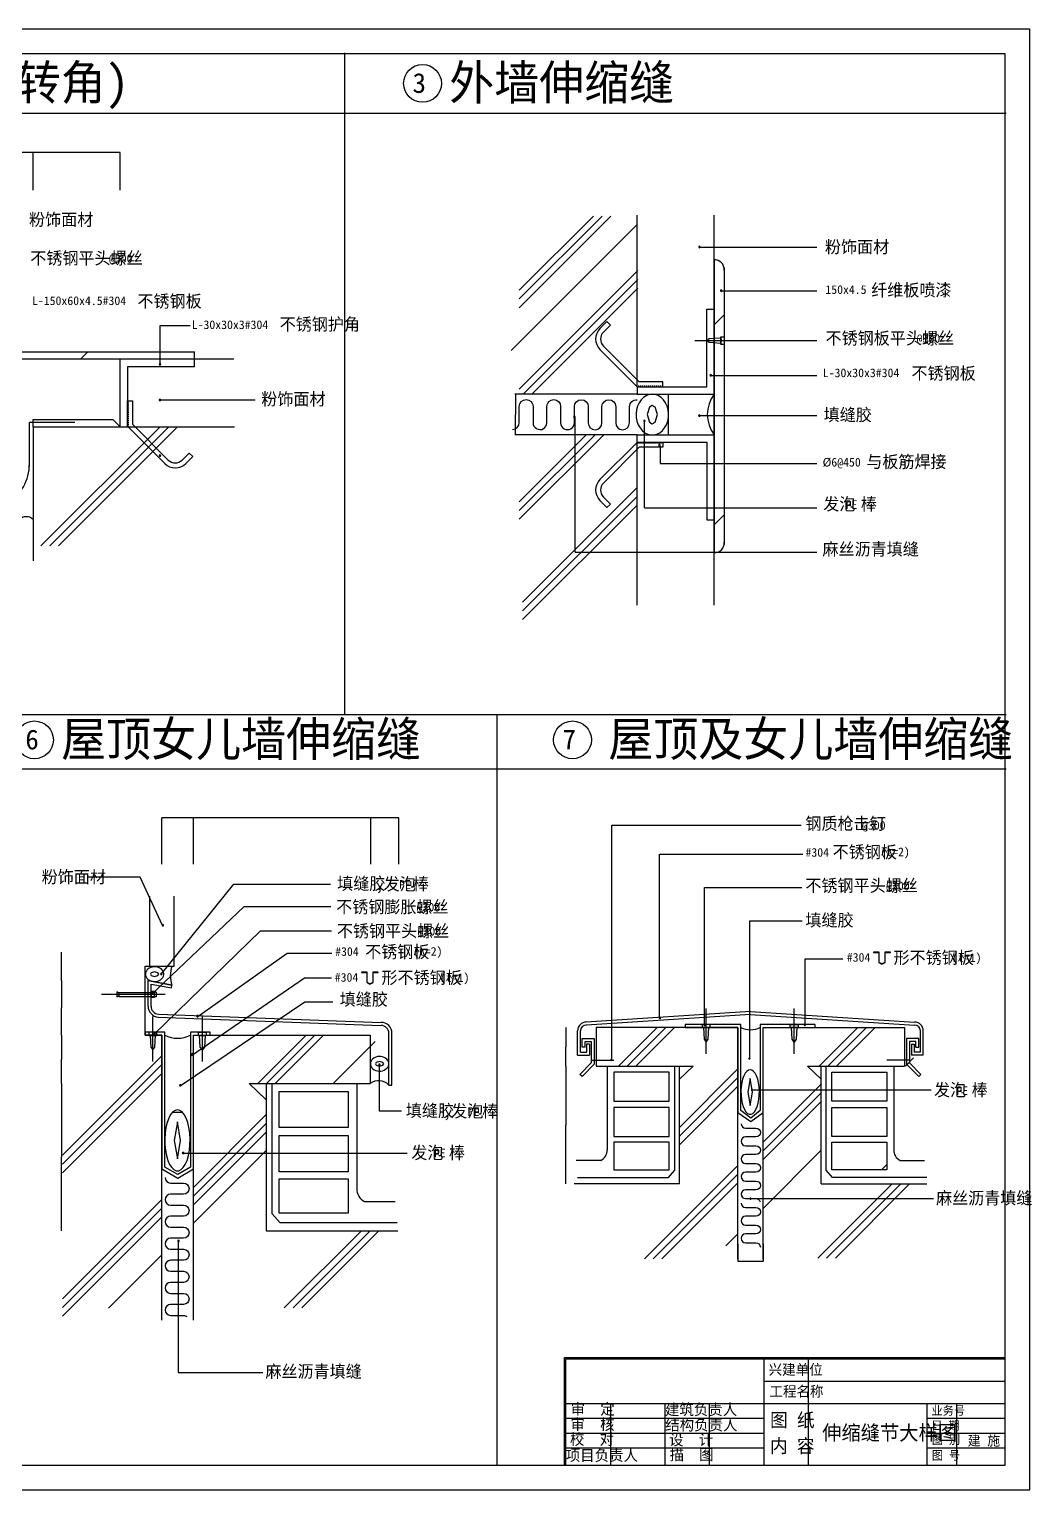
# Model space of a CAD drawing. Header units: metres. Extents: x 29335 to 113556, y -43402 to 15677.
# Drawn here: x 72991 to 113556, y -43402 to 15677 of the extents above; entities that cross this region are included whole.
import ezdxf

# ---------------------------------------------------------------- set-up
doc = ezdxf.new("R2010")
doc.units = ezdxf.units.M
doc.layers.add('PUB_DIM', color=3, linetype='Continuous')
doc.dimstyles.get("Standard").update_dxf_attribs({"dimtxt": 2.5, "dimasz": 2.5, "dimexe": 1.25, "dimexo": 0.625, "dimtad": 1, "dimcen": 2.5, "dimazin": 3, "dimtfac": 1, "dimtmove": 0, "dimatfit": 3})
pattern_1 = [(45, (0, 0), (-11225.3, 11225.3), [])]

# ---------------------------------------------------------------- blocks, each defined once
blk = doc.blocks.new('*D9')
for p, q in [((74294.77, -26968.44), (74294.77, -29945.56)), ((74294.52, -29945.56), (74294.27, -29945.56)), ((74294.77, -32922.68), (74294.77, -29945.56)), ((74294.77, -29945.56), (74294.77, -29945.56)), ((74295.02, -29945.56), (74295.27, -29945.56))]:
    blk.add_line(p, q)
at = {"layer": 'Defpoints'}
for p in [(74294.77, -26968.44), (74294.77, -29945.56), (74294.77, -32922.68)]:
    blk.add_point(p, dxfattribs=at)
at = {"layer": 'PUB_DIM', "insert": (74294.77, -29944.435), "char_height": 1, "attachment_point": 5}
blk.add_mtext('150', dxfattribs=at)
blk = doc.blocks.new('*D10')
for p, q in [((74294.77, -22800.42), (74294.77, -23908.08)), ((74294.52, -23908.08), (74294.27, -23908.08)), ((74294.77, -25015.75), (74294.77, -23908.08)), ((74294.77, -23908.08), (74294.77, -23908.08)), ((74295.02, -23908.08), (74295.27, -23908.08))]:
    blk.add_line(p, q)
at = {"layer": 'Defpoints'}
for p in [(74294.77, -22800.42), (74294.77, -23908.08), (74294.77, -25015.75)]:
    blk.add_point(p, dxfattribs=at)
at = {"layer": 'PUB_DIM', "insert": (74294.77, -23906.955), "char_height": 1, "attachment_point": 5}
blk.add_mtext('100', dxfattribs=at)
blk = doc.blocks.new('*D11')
for p, q in [((74294.77, -25015.75), (74294.77, -25992.09)), ((74294.52, -25992.09), (74294.27, -25992.09)), ((74294.77, -26968.44), (74294.77, -25992.09)), ((74294.77, -25992.09), (74294.77, -25992.09)), ((74295.02, -25992.09), (74295.27, -25992.09))]:
    blk.add_line(p, q)
at = {"layer": 'Defpoints'}
for p in [(74294.77, -25015.75), (74294.77, -25992.09), (74294.77, -26968.44)]:
    blk.add_point(p, dxfattribs=at)
at = {"layer": 'PUB_DIM', "insert": (74294.77, -25990.965), "char_height": 1, "attachment_point": 5}
blk.add_mtext('100', dxfattribs=at)
blk = doc.blocks.new('*D14')
for p, q in [((74294.52, -21660.31), (74294.27, -21660.31)), ((74294.77, -22220.88), (74294.77, -21660.31)), ((74294.77, -22800.42), (74294.77, -21660.31)), ((74294.77, -21660.31), (74294.77, -21660.31)), ((74295.02, -21660.31), (74295.27, -21660.31))]:
    blk.add_line(p, q)
at = {"layer": 'Defpoints'}
for p in [(74294.77, -21660.31), (74294.77, -22220.88), (74294.77, -22800.42)]:
    blk.add_point(p, dxfattribs=at)
at = {"layer": 'PUB_DIM', "insert": (74294.77, -21659.185), "char_height": 1, "attachment_point": 5}
blk.add_mtext('16', dxfattribs=at)
blk = doc.blocks.new('*D15')
for p, q in [((83223.965, -16220.48), (79633.65, -16220.48)), ((79633.9, -18095.65), (79633.9, -16220.48)), ((86817.28, -16220.48), (83226.965, -16220.48)), ((86817.03, -18095.65), (86817.03, -16220.48))]:
    blk.add_line(p, q)
at = {"layer": 'Defpoints'}
for p in [(86817.03, -16220.48), (79633.9, -18095.65), (86817.03, -18095.65)]:
    blk.add_point(p, dxfattribs=at)
at = {"layer": 'PUB_DIM', "insert": (83225.465, -16220.48), "char_height": 1, "attachment_point": 5}
blk.add_mtext('240', dxfattribs=at)
blk = doc.blocks.new('*D16')
for p, q in [((78992.9, -16220.48), (78353.65, -16220.48)), ((78353.9, -18095.65), (78353.9, -16220.48)), ((79634.15, -16220.48), (78994.9, -16220.48)), ((79633.9, -18095.65), (79633.9, -16220.48))]:
    blk.add_line(p, q)
at = {"layer": 'Defpoints'}
for p in [(79633.9, -16220.48), (78353.9, -18095.65), (79633.9, -18095.65)]:
    blk.add_point(p, dxfattribs=at)
at = {"layer": 'PUB_DIM', "insert": (78993.9, -16220.48), "char_height": 1, "attachment_point": 5}
blk.add_mtext('50', dxfattribs=at)
blk = doc.blocks.new('*D17')
for p, q in [((87383.535, -16220.48), (86816.78, -16220.48)), ((86817.03, -18095.65), (86817.03, -16220.48)), ((87952.29, -16220.48), (87385.535, -16220.48)), ((87952.04, -18095.65), (87952.04, -16220.48))]:
    blk.add_line(p, q)
at = {"layer": 'Defpoints'}
for p in [(87952.04, -16220.48), (86817.03, -18095.65), (87952.04, -18095.65)]:
    blk.add_point(p, dxfattribs=at)
at = {"layer": 'PUB_DIM', "insert": (87384.535, -16220.48), "char_height": 1, "attachment_point": 5}
blk.add_mtext('50', dxfattribs=at)
blk = doc.blocks.new('*D18')
for p, q in [((101660.8, -33450.68), (101660.8, -34149.38)), ((102684.8, -33450.68), (102684.8, -34149.38)), ((101661.05, -34149.38), (102171.8, -34149.38)), ((102173.8, -34149.38), (102684.55, -34149.38))]:
    blk.add_line(p, q)
at = {"layer": 'Defpoints'}
for p in [(101660.8, -33450.68), (102684.8, -33450.68), (101660.8, -34149.38)]:
    blk.add_point(p, dxfattribs=at)
at = {"layer": 'PUB_DIM', "insert": (102172.8, -34149.38), "char_height": 1, "attachment_point": 5}
blk.add_mtext('50', dxfattribs=at)
blk = doc.blocks.new('*D19')
for p, q in [((94705.03, -26260.31), (94705.03, -28642)), ((94704.78, -28642), (94704.53, -28642)), ((94705.03, -31023.69), (94705.03, -28642)), ((94705.03, -28642), (94705.03, -28642)), ((94705.28, -28642), (94705.53, -28642))]:
    blk.add_line(p, q)
at = {"layer": 'Defpoints'}
for p in [(94705.03, -26260.31), (94705.03, -28642), (94705.03, -31023.69)]:
    blk.add_point(p, dxfattribs=at)
at = {"layer": 'PUB_DIM', "insert": (94705.03, -28640.875), "char_height": 1, "attachment_point": 5}
blk.add_mtext('150', dxfattribs=at)
blk = doc.blocks.new('*D20')
for p, q in [((94705.03, -24698.15), (94705.03, -25479.23)), ((94704.78, -25479.23), (94704.53, -25479.23)), ((94705.03, -26260.31), (94705.03, -25479.23)), ((94705.03, -25479.23), (94705.03, -25479.23)), ((94705.28, -25479.23), (94705.53, -25479.23))]:
    blk.add_line(p, q)
at = {"layer": 'Defpoints'}
for p in [(94705.03, -24698.15), (94705.03, -25479.23), (94705.03, -26260.31)]:
    blk.add_point(p, dxfattribs=at)
at = {"layer": 'PUB_DIM', "insert": (94705.03, -25478.105), "char_height": 1, "attachment_point": 5}
blk.add_mtext('100', dxfattribs=at)
blk = doc.blocks.new('*D21')
for p, q in [((92660.36, 911.61), (92660.36, 92.23)), ((92660.11, 92.23), (92659.86, 92.23)), ((92660.36, -727.15), (92660.36, 92.23)), ((92660.36, 92.23), (92660.36, 92.23)), ((92660.61, 92.23), (92660.86, 92.23))]:
    blk.add_line(p, q)
at = {"layer": 'Defpoints'}
for p in [(92660.36, 911.61), (92660.36, 92.23), (92660.36, -727.15)]:
    blk.add_point(p, dxfattribs=at)
at = {"layer": 'PUB_DIM', "insert": (92660.36, 93.355), "char_height": 1, "attachment_point": 5}
blk.add_mtext('20~30', dxfattribs=at)
blk = doc.blocks.new('*D24')
for p, q in [((74905.91, 10693.3), (73144.67, 10693.3)), ((73144.92, 9169.56), (73144.92, 10693.3)), ((76669.15, 10693.3), (74907.91, 10693.3)), ((76668.9, 9169.56), (76668.9, 10693.3))]:
    blk.add_line(p, q)
at = {"layer": 'Defpoints'}
for p in [(76668.9, 10693.3), (73144.92, 9169.56), (76668.9, 9169.56)]:
    blk.add_point(p, dxfattribs=at)
at = {"layer": 'PUB_DIM', "insert": (74906.91, 10693.3), "char_height": 1, "attachment_point": 5}
blk.add_mtext('50', dxfattribs=at)
blk = doc.blocks.new('*D25')
for p, q in [((71139.555, 10693.3), (69135.94, 10693.3)), ((69136.19, 9169.56), (69136.19, 10693.3)), ((73145.17, 10693.3), (71141.555, 10693.3)), ((73144.92, 9169.56), (73144.92, 10693.3))]:
    blk.add_line(p, q)
at = {"layer": 'Defpoints'}
for p in [(73144.92, 10693.3), (69136.19, 9169.56), (73144.92, 9169.56)]:
    blk.add_point(p, dxfattribs=at)
at = {"layer": 'PUB_DIM', "insert": (71140.555, 10693.3), "char_height": 1, "attachment_point": 5}
blk.add_mtext('50', dxfattribs=at)

msp = doc.modelspace()

# ---------------------------------------------------------------- hatches: boundary and pattern name
h = msp.add_hatch()
h.set_pattern_fill('AN32C', scale=5000)
h.set_pattern_definition(pattern_1)
h.paths.add_polyline_path([(97583.47, 7852.28), (92487.67, 7852.28), (92487.67, 912.86), (97583.47, 912.86), (97583.47, 920.02), (96084.82, 2418.67, -0.41), (96084.82, 3267.2), (96367.66, 3550.04), (96509.08, 3408.62), (96226.24, 3125.78, 0.41), (96226.24, 2560.09), (97583.47, 1202.86)])
h = msp.add_hatch()
h.set_pattern_fill('ANSI32', scale=1800)
h.paths.add_polyline_path([(70975.19, 2325.97), (79049.65, 2325.97), (79049.65, 2625.97), (71275.19, 2625.97), (71275.19, 7335.28), (70975.19, 7335.28), (70975.19, 4591.17)])
h = msp.add_hatch()
h.set_pattern_fill('ANSI32', scale=1800)
h.paths.add_polyline_path([(100704.18, -5495.01, 0.4), (101104.18, -5167.16), (101104.18, 6019.09, 0.4), (100704.18, 6346.95)])
h = msp.add_hatch()
h.set_pattern_fill('ANSI32', scale=1800)
h.paths.add_polyline_path([(79677.5, 2325.97), (76668.9, 2325.97), (76668.9, -405.31), (76968.9, -405.31), (76968.9, 2025.97), (79677.5, 2025.97)])
h = msp.add_hatch()
h.set_pattern_fill('AN32C', scale=5000)
h.set_pattern_definition(pattern_1)
h.paths.add_polyline_path([(80682.88, -405.31), (76643.09, -405.31), (77988.3, -1750.51, 0.41), (78553.98, -1750.51), (78836.82, -1467.67), (78978.24, -1609.09), (78695.4, -1891.93, -0.41), (77846.87, -1891.93), (76360.25, -405.31), (73144.91, -405.31), (73144.91, -5754.08), (80682.88, -5754.08)])
h = msp.add_hatch()
h.set_pattern_fill('AN32C', scale=5000)
h.set_pattern_definition(pattern_1)
h.paths.add_polyline_path([(97583.47, -1024.51), (96226.24, -2381.74, 0.41), (96226.24, -2947.43), (96509.08, -3230.27), (96367.66, -3371.69), (96084.82, -3088.85, -0.41), (96084.82, -2240.32), (97583.47, -741.67), (97583.47, -727.14), (92538.17, -727.14), (92538.17, -7324.98), (97583.47, -7324.98)])
h = msp.add_hatch()
h.set_pattern_fill('AN32C', scale=5000)
h.set_pattern_definition(pattern_1)
h.paths.add_polyline_path([(78353.9, -25015.74), (77680.01, -25015.74), (77680.01, -23439.35), (77189.19, -23375.04), (77680.01, -23293.57), (77680.01, -22205.21), (74641.78, -22205.21), (74641.78, -36055.71), (78353.9, -36055.71)])
h = msp.add_hatch()
h.set_pattern_fill('AN32C', scale=5000)
h.set_pattern_definition(pattern_1)
h.paths.add_polyline_path([(101660.8, -24698.15), (95935.96, -24698.15), (95935.96, -26260.31), (99304.97, -26260.31), (99859.94, -26260.31), (99304.97, -26787.41), (99304.97, -31023.69), (95935.96, -31023.69), (95935.96, -33530.12), (101660.8, -33530.12)])
h = msp.add_hatch()
h.set_pattern_fill('AN32C', scale=5000)
h.set_pattern_definition(pattern_1)
h.paths.add_polyline_path([(82578.7, -27627.33), (81884.98, -26968.45), (82578.7, -26968.45), (87239.2, -26968.45), (87239.2, -25264.27), (79633.9, -25264.27), (79633.9, -36055.71), (87907.89, -36055.71), (87907.89, -32922.68), (82578.7, -32922.68)])
h = msp.add_hatch()
h.set_pattern_fill('AN32C', scale=5000)
h.set_pattern_definition(pattern_1)
h.paths.add_polyline_path([(105040.64, -26787.41), (104485.67, -26260.31), (105040.64, -26260.31), (108769.05, -26260.31), (108769.05, -24896.97), (102684.8, -24896.97), (102684.8, -33530.12), (109303.99, -33530.12), (109303.99, -31023.69), (105040.64, -31023.69)])
h = msp.add_hatch()
h.set_pattern_fill('ANSI31', scale=1920)
h.paths.add_polyline_path([(98881.28, -27687.76), (98881.28, -26514.32), (96649.89, -26514.32), (96649.89, -27687.76)])
h = msp.add_hatch()
h.set_pattern_fill('ANSI37', scale=640)
h.paths.add_polyline_path([(99304.97, -26787.41), (99859.94, -26260.31), (99304.97, -26260.31)])
h = msp.add_hatch()
h.set_pattern_fill('ESCHER', scale=933.1)
h.paths.add_polyline_path([(102444, -27903.36), (102485.16, -27763.9), (102514.64, -27608.17), (102531.37, -27441.79), (102534.74, -27270.79), (102524.64, -27101.33), (102501.44, -26939.54), (102465.96, -26791.27), (102419.49, -26661.89), (102363.71, -26556.06), (102300.64, -26477.61), (102232.55, -26429.38), (102161.92, -26413.1), (102091.28, -26429.38), (102023.19, -26477.61), (101960.12, -26556.06), (101904.35, -26661.89), (101857.88, -26791.27), (101822.4, -26939.54), (101799.19, -27101.33), (101789.09, -27270.79), (101792.47, -27441.79), (101809.2, -27608.17), (101838.67, -27763.9), (101879.84, -27903.36), (101931.19, -28021.5), (101990.88, -28114.06), (102056.76, -28177.69), (102126.44, -28210.09), (102197.4, -28210.09), (102267.07, -28177.69), (102332.95, -28114.06), (102392.64, -28021.5)])
h.paths.add_polyline_path([(102161.92, -27855.71), (102068.61, -27313.64), (102161.92, -26771.56), (102255.23, -27313.64)])
h = msp.add_hatch()
h.set_pattern_fill('ANSI37', scale=640)
h.paths.add_polyline_path([(105040.64, -26260.31), (104485.67, -26260.31), (105040.64, -26787.41)])
h = msp.add_hatch()
h.set_pattern_fill('ANSI31', scale=1920)
h.paths.add_polyline_path([(107695.72, -27687.76), (107695.72, -26514.32), (105464.32, -26514.32), (105464.32, -27687.76)])
h = msp.add_hatch()
h.set_pattern_fill('ANSI37', scale=800)
h.paths.add_polyline_path([(82578.7, -26968.45), (81884.98, -26968.45), (82578.7, -27627.33)])
h = msp.add_hatch()
h.set_pattern_fill('ANSI31', scale=2400)
h.paths.add_polyline_path([(85897.54, -28752.76), (85897.54, -27285.96), (83108.3, -27285.96), (83108.3, -28752.76)])
h = msp.add_hatch()
h.set_pattern_fill('ESCHER', scale=1280)
h.paths.add_polyline_path([(79376.77, -30076.2), (79433.23, -29884.9), (79473.67, -29671.27), (79496.62, -29443.05), (79501.25, -29208.47), (79487.4, -28976.01), (79455.56, -28754.08), (79406.89, -28550.7), (79343.15, -28373.22), (79266.64, -28228.05), (79180.12, -28120.43), (79086.73, -28054.27), (78989.83, -28031.95), (78892.93, -28054.27), (78799.54, -28120.43), (78713.02, -28228.05), (78636.51, -28373.22), (78572.77, -28550.7), (78524.1, -28754.08), (78492.26, -28976.01), (78478.41, -29208.47), (78483.04, -29443.05), (78505.99, -29671.27), (78546.42, -29884.9), (78602.89, -30076.2), (78673.33, -30238.26), (78755.22, -30365.22), (78845.58, -30452.51), (78941.16, -30496.95), (79038.5, -30496.95), (79134.08, -30452.51), (79224.44, -30365.22), (79306.33, -30238.26)])
h.paths.add_polyline_path([(78989.83, -30010.83), (78861.83, -29267.25), (78989.83, -28523.66), (79117.83, -29267.25)])
h = msp.add_hatch()
h.set_pattern_fill('ANSI31', scale=1920)
h.paths.add_polyline_path([(96649.89, -27941.78), (96649.89, -29115.22), (98881.28, -29115.22), (98881.28, -27941.78)])
h = msp.add_hatch()
h.set_pattern_fill('ANSI31', scale=1920)
h.paths.add_polyline_path([(105464.32, -27941.78), (105464.32, -29115.22), (107695.72, -29115.22), (107695.72, -27941.78)])
h = msp.add_hatch()
h.set_pattern_fill('ANSI31', scale=2400)
h.paths.add_polyline_path([(83108.3, -29070.28), (83108.3, -30537.08), (85897.54, -30537.08), (85897.54, -29070.28)])
h = msp.add_hatch()
h.set_pattern_fill('ANSI31', scale=1920)
h.paths.add_polyline_path([(96649.89, -29341), (96649.89, -30459.22), (98881.28, -30459.22), (98881.28, -29341)])
h = msp.add_hatch()
h.set_pattern_fill('ANSI31', scale=1920)
h.paths.add_polyline_path([(105464.32, -29341), (105464.32, -30459.22), (107695.72, -30459.22), (107695.72, -29341)])
h = msp.add_hatch()
h.set_pattern_fill('ANSI31', scale=2400)
h.paths.add_polyline_path([(83108.3, -30819.32), (83108.3, -32217.09), (85897.54, -32217.09), (85897.54, -30819.32)])

# ---------------------------------------------------------------- linework, layer by layer
for p, q in [((85752.31, 14723.36), (85752.31, -12036.82)), ((30350.33, 12275.21), (112523.07, 12275.21)), ((92818.24, 4412.92), (96524.26, 8118.94)), ((92818.24, 4766.48), (96170.7, 8118.94)), ((92818.24, 5120.03), (95817.15, 8118.94)), ((97583.47, 1212.86), (97583.47, 8152.28)), ((100704.18, -7624.98), (100704.18, 8152.28)), ((92818.24, 1113.31), (97615.14, 5910.21)), ((100704.18, 6346.95), (100704.18, -5495.01)), ((101104.18, 6019.09), (101104.18, -5167.16)), ((92971.34, 912.86), (97615.14, 5556.66)), ((93324.89, 912.86), (97615.14, 5203.1)), ((100404.18, 1212.86), (100404.18, 4358.9)), ((100404.18, 4358.9), (100704.18, 4358.9)), ((96084.82, 3567.2), (96367.66, 3850.04)), ((96226.24, 3425.78), (96509.08, 3708.62)), ((96367.66, 3850.04), (96509.08, 3708.62)), ((99919.58, 3080.46), (101743.3, 3080.46)), ((71275.19, 2625.97), (79677.5, 2625.97)), ((79677.5, 2025.97), (79677.5, 2625.97)), ((97590.63, 1212.86), (96084.82, 2718.67)), ((97673.48, 1412.86), (96226.24, 2860.09)), ((81271.8, 2325.97), (70975.19, 2325.97)), ((76668.9, -405.31), (76668.9, 2325.97)), ((76968.9, 2025.97), (76968.9, -405.31)), ((79677.5, 2025.97), (76968.9, 2025.97)), ((97583.47, 1220.21), (97583.47, 1270.95)), ((97583.47, 1212.86), (100404.18, 1212.86)), ((97583.47, 1212.86), (97583.47, 912.86)), ((97663.47, 1212.86), (97663.47, 1263.59)), ((98623.8, 1412.86), (97673.48, 1412.86)), ((97743.47, 1212.86), (97743.47, 1263.59)), ((97823.47, 1212.86), (97823.47, 1263.59)), ((97903.47, 1212.86), (97903.47, 1263.59)), ((97983.47, 1212.86), (97983.47, 1263.59)), ((98063.47, 1212.86), (98063.47, 1263.59)), ((98143.47, 1212.86), (98143.47, 1263.59)), ((98223.47, 1212.86), (98223.47, 1263.59)), ((98303.47, 1212.86), (98303.47, 1263.59)), ((98383.47, 1212.86), (98383.47, 1263.59)), ((98463.47, 1212.86), (98463.47, 1263.59)), ((98543.47, 1212.86), (98543.47, 1263.59)), ((98623.8, 1212.86), (98623.8, 1412.86)), ((76968.9, -386.12), (76968.9, 647.05)), ((76968.9, 647.05), (77168.9, 647.05)), ((77168.9, 647.05), (77168.9, -303.27)), ((97583.47, 912.86), (92636.95, 912.86)), ((97583.47, 912.86), (100704.18, 912.86)), ((98860.93, -727.14), (98860.93, 912.86)), ((76968.9, 566.72), (77019.64, 566.72)), ((76968.9, 486.72), (77019.64, 486.72)), ((76968.9, 406.72), (77019.64, 406.72)), ((76968.9, 326.72), (77019.64, 326.72)), ((76968.9, 246.72), (77019.64, 246.72)), ((76968.9, 166.72), (77019.64, 166.72)), ((76968.9, 86.72), (77019.64, 86.72)), ((76968.9, 6.72), (77019.64, 6.72)), ((73144.91, -105.31), (76368.9, -105.31)), ((73144.91, -405.31), (73144.91, -105.31)), ((73144.91, -405.31), (81303.71, -405.31)), ((73144.91, -405.31), (73144.91, -5832.15)), ((73466.9, -5223.75), (78285.34, -405.31)), ((73820.45, -5223.75), (78638.89, -405.31)), ((74174, -5223.75), (78992.44, -405.31)), ((76668.9, -405.31), (76368.9, -105.31)), ((76968.9, -73.28), (77019.64, -73.28)), ((76968.9, -153.28), (77019.64, -153.28)), ((76968.9, -233.28), (77019.64, -233.28)), ((76968.9, -313.28), (77019.64, -313.28)), ((76968.9, -386.12), (78474.72, -1891.93)), ((76968.9, -393.28), (77019.64, -393.28)), ((77168.9, -303.27), (78616.14, -1750.51)), ((97583.47, -727.14), (92636.95, -727.14)), ((92818.24, -3793.18), (95884.28, -727.14)), ((92818.24, -3439.63), (95530.72, -727.14)), ((92818.24, -4146.74), (96226.88, -738.09)), ((97590.63, -1034.5), (96084.82, -2540.32)), ((97583.47, -727.14), (100704.18, -727.14)), ((97583.47, -1027.14), (97583.47, -727.14)), ((97583.47, -7624.98), (97583.47, -1027.14)), ((97583.47, -1027.14), (100404.18, -1027.14)), ((97583.47, -1034.5), (97583.47, -1085.24)), ((97590.63, -1034.5), (98623.8, -1034.5)), ((97663.47, -1034.5), (97663.47, -1085.24)), ((97743.47, -1034.5), (97743.47, -1085.24)), ((97823.47, -1034.5), (97823.47, -1085.24)), ((97903.47, -1034.5), (97903.47, -1085.24)), ((97983.47, -1034.5), (97983.47, -1085.24)), ((98063.47, -1034.5), (98063.47, -1085.24)), ((98143.47, -1034.5), (98143.47, -1085.24)), ((98223.47, -1034.5), (98223.47, -1085.24)), ((98303.47, -1034.5), (98303.47, -1085.24)), ((98383.47, -1034.5), (98383.47, -1085.24)), ((98463.47, -1034.5), (98463.47, -1085.24)), ((98543.47, -1034.5), (98543.47, -1085.24)), ((98623.8, -1034.5), (98623.8, -1234.5)), ((100404.18, -1027.14), (100404.18, -4173.19)), ((79181.82, -1750.51), (79464.66, -1467.67)), ((79323.24, -1891.93), (79606.09, -1609.09)), ((79606.09, -1609.09), (79464.66, -1467.67)), ((97673.48, -1234.5), (96226.24, -2681.74)), ((98623.8, -1234.5), (97673.48, -1234.5)), ((92952.08, -7497.41), (97583.47, -2866.02)), ((92952.08, -7850.96), (97583.47, -3219.57)), ((96084.82, -3388.85), (96367.66, -3671.69)), ((96226.24, -3247.43), (96509.08, -3530.27)), ((96367.66, -3671.69), (96509.08, -3530.27)), ((92952.08, -8204.51), (97583.47, -3573.13)), ((100404.18, -4173.19), (100704.18, -4173.19)), ((30350.33, -12036.82), (112523.07, -12036.82)), ((91917.53, -12036.82), (91917.53, -42437.01)), ((30350.33, -14237.01), (112523.07, -14237.01)), ((77872.94, -22220.88), (77872.94, -19386.79)), ((78850.8, -22220.88), (78850.8, -19386.79)), ((77680.01, -25015.74), (77680.01, -22220.88)), ((77680.01, -22220.88), (78850.8, -22220.88)), ((77800.01, -23841.72), (77800.01, -22800.42)), ((77800.01, -22800.42), (78768, -22986.37)), ((78768, -22986.37), (77800.01, -22800.42)), ((77920.01, -23841.72), (77920.01, -22945.67)), ((77920.01, -22945.67), (78745.37, -23104.21)), ((78745.37, -23104.21), (78768, -22986.37)), ((78488.39, -23368.2), (75913.57, -23368.2)), ((76617.84, -23308.2), (76537.84, -23263.2)), ((76537.84, -23263.2), (76537.84, -23473.2)), ((76617.84, -23428.2), (76537.84, -23473.2)), ((76617.84, -23293.2), (78044.49, -23293.2)), ((76617.84, -23293.2), (76617.84, -23443.2)), ((76617.84, -23443.2), (78044.49, -23443.2)), ((77920.01, -23243.2), (77920.01, -23493.2)), ((78044.49, -23243.2), (77920.01, -23243.2)), ((78044.49, -23493.2), (77920.01, -23493.2)), ((78044.49, -23243.2), (78044.49, -23493.2)), ((78124.49, -23273.2), (78044.49, -23273.2)), ((78124.49, -23463.2), (78044.49, -23463.2)), ((78124.49, -23273.2), (78124.49, -23463.2)), ((78220.54, -24161.13), (87225.29, -24498.26)), ((102172.8, -24053.74), (95529.98, -24486.42)), ((102180.41, -24173.5), (95537.58, -24606.18)), ((100383.69, -25762.76), (100383.69, -23939.03)), ((102165.2, -24173.5), (108808.02, -24606.18)), ((102172.8, -24053.74), (108815.63, -24486.42)), ((103942.65, -25762.76), (103942.65, -23939.03)), ((77992.04, -26080.35), (77992.04, -24256.63)), ((78213.24, -24280.91), (87217.99, -24618.04)), ((79995.76, -26080.35), (79995.76, -24256.63)), ((101660.8, -24698.15), (95935.96, -24698.15)), ((95935.96, -24698.15), (95935.96, -26260.31)), ((96833.36, -26264.01), (98399.22, -24698.15)), ((97186.92, -26264.01), (98752.78, -24698.15)), ((97540.47, -26264.01), (99106.33, -24698.15)), ((101660.8, -34073.05), (101660.8, -24698.15)), ((102684.8, -34073.05), (102684.8, -24698.15)), ((102684.8, -24698.15), (108409.64, -24698.15)), ((104947.31, -26264.01), (106513.17, -24698.15)), ((105300.86, -26264.01), (106866.72, -24698.15)), ((105654.41, -26264.01), (107220.27, -24698.15)), ((108409.64, -24698.15), (108409.64, -26260.31)), ((78353.9, -25015.74), (77680.01, -25015.74)), ((78353.9, -36537.99), (78353.9, -25015.74)), ((79633.9, -36537.99), (79633.9, -25015.74)), ((79633.9, -25015.74), (86789.95, -25015.74)), ((82239.2, -26968.45), (84191.9, -25015.74)), ((82592.75, -26968.45), (84545.46, -25015.74)), ((82946.31, -26968.45), (84899.01, -25015.74)), ((86789.95, -25015.74), (86789.95, -26968.45)), ((87545.29, -27029.19), (87545.29, -24938.26)), ((87665.29, -27029.19), (87665.29, -24938.26)), ((95177.98, -25821.79), (95177.98, -24838.42)), ((95297.98, -25701.79), (95297.98, -24838.42)), ((95360.12, -25500.71), (95360.12, -25147.89)), ((95360.12, -25147.89), (95854.24, -25147.89)), ((95480.12, -25500.71), (95480.12, -25267.89)), ((95480.12, -25267.89), (95734.24, -25267.89)), ((95542.69, -25372.25), (95542.69, -25701.79)), ((95662.69, -25372.25), (95542.69, -25372.25)), ((95662.69, -25372.25), (95662.69, -25821.79)), ((95734.24, -25267.89), (95734.24, -26138.36)), ((95854.24, -25147.89), (95854.24, -26188.07)), ((108491.37, -25147.89), (108491.37, -26188.07)), ((108985.48, -25147.89), (108491.37, -25147.89)), ((108611.37, -25267.89), (108611.37, -26138.36)), ((108865.48, -25267.89), (108611.37, -25267.89)), ((108682.91, -25372.25), (108682.91, -25821.79)), ((108682.91, -25372.25), (108802.91, -25372.25)), ((108802.91, -25372.25), (108802.91, -25701.79)), ((108865.48, -25500.71), (108865.48, -25267.89)), ((108985.48, -25500.71), (108985.48, -25147.89)), ((109047.63, -25701.79), (109047.63, -24838.42)), ((109167.63, -25821.79), (109167.63, -24838.42)), ((74340.48, -29872.56), (78346.99, -25866.05)), ((95177.98, -25821.79), (95662.69, -25821.79)), ((95297.98, -25701.79), (95542.69, -25701.79)), ((95480.12, -25500.71), (95360.12, -25500.71)), ((109167.63, -25821.79), (108682.91, -25821.79)), ((109047.63, -25701.79), (108802.91, -25701.79)), ((108865.48, -25500.71), (108985.48, -25500.71)), ((74340.48, -30226.11), (78346.99, -26219.6)), ((74340.48, -30579.67), (78346.99, -26573.16)), ((95734.24, -26138.36), (95274.41, -26598.19)), ((95854.24, -26188.07), (95359.26, -26683.04)), ((95935.96, -26260.31), (99859.94, -26260.31)), ((96373.15, -26260.31), (96373.15, -29653.63)), ((99112.97, -30479.69), (99112.97, -26260.31)), ((99283.54, -28755.96), (101639.38, -26400.12)), ((99304.97, -31023.69), (99304.97, -26260.31)), ((99859.94, -26260.31), (99304.97, -26787.41)), ((104485.67, -26260.31), (108409.64, -26260.31)), ((104485.67, -26260.31), (105040.64, -26787.41)), ((105040.64, -31023.69), (105040.64, -26260.31)), ((105232.64, -30479.69), (105232.64, -26260.31)), ((107972.45, -26260.31), (107972.45, -29653.63)), ((108491.37, -26188.07), (108986.34, -26683.04)), ((108611.37, -26138.36), (109071.2, -26598.19)), ((81884.98, -26968.45), (86789.95, -26968.45)), ((81884.98, -26968.45), (82578.7, -27627.33)), ((82578.7, -26968.45), (82578.7, -32922.68)), ((82818.7, -32242.68), (82818.7, -26968.45)), ((86243.46, -26968.45), (86243.46, -31210.1)), ((87545.29, -27029.19), (87665.29, -27029.19)), ((95359.26, -26683.04), (95274.41, -26598.19)), ((99283.54, -29109.51), (101639.38, -26753.68)), ((99283.54, -29463.07), (101639.38, -27107.23)), ((102690.57, -29335.25), (105046.41, -26979.42)), ((108986.34, -26683.04), (109071.2, -26598.19)), ((102690.57, -29688.81), (105046.41, -27332.97)), ((102690.57, -30042.36), (105046.41, -27686.52)), ((79633.9, -31172.04), (82578.7, -28227.25)), ((79633.9, -31525.6), (82578.7, -28580.8)), ((79633.9, -31879.15), (82578.7, -28934.35)), ((96117.15, -30076.04), (95126.35, -30076.04)), ((108228.45, -30076.04), (109219.26, -30076.04)), ((97882.62, -34054.25), (101645.36, -30291.51)), ((98236.17, -34054.25), (101660.8, -30629.62)), ((98853.93, -30769.68), (99112.97, -30479.69)), ((105491.67, -30769.68), (105232.64, -30479.69)), ((99304.97, -31023.69), (95041.61, -31023.69)), ((95171, -30769.68), (98853.93, -30769.68)), ((98589.73, -34054.25), (101660.8, -30983.17)), ((104902.39, -34028.58), (107907.27, -31023.69)), ((105040.64, -31023.69), (109303.99, -31023.69)), ((105255.94, -34028.58), (108260.83, -31023.69)), ((109312.53, -30769.68), (105491.67, -30769.68)), ((105609.49, -34028.58), (108614.38, -31023.69)), ((74340.48, -35673.6), (78353.9, -31660.18)), ((86563.46, -31738.11), (87801.97, -31738.11)), ((74340.48, -36027.15), (78353.9, -32013.74)), ((74340.48, -36380.71), (78353.9, -32367.29)), ((83142.49, -32605.16), (82818.7, -32242.68)), ((82578.7, -32922.68), (87907.89, -32922.68)), ((87876.42, -32605.16), (83142.49, -32605.16)), ((83313.43, -36042.13), (86432.88, -32922.68)), ((83666.98, -36042.13), (86786.43, -32922.68)), ((84020.53, -36042.13), (87139.98, -32922.68)), ((102708.8, -38104.9), (102708.8, -42401.82)), ((104508.8, -38104.9), (104508.8, -42401.82)), ((102708.8, -39004.9), (112473.01, -39004.9)), ((96508.8, -39904.9), (96508.8, -42401.82)), ((98708.8, -39904.9), (98708.8, -42401.82)), ((100508.8, -39904.9), (100508.8, -42401.82)), ((109308.8, -39904.9), (109308.8, -42401.82)), ((110508.8, -39904.9), (110508.8, -42401.82)), ((94708.8, -40504.9), (102708.8, -40504.9)), ((109308.8, -40504.9), (112473.01, -40504.9)), ((94708.8, -41104.9), (102708.8, -41104.9)), ((109308.8, -41104.9), (112473.01, -41104.9)), ((94708.8, -41704.9), (102708.8, -41704.9)), ((109308.8, -41704.9), (112473.01, -41704.9))]:
    msp.add_line(p, q)
for points in [[(29335.01, 15676.73), (29335.01, -43401.82), (113473.01, -43401.82), (113473.01, 15676.73), (29335.01, 15676.73)], [(100979.43, 2970.2), (100504.18, 2998.19), (100391.14, 3080.46), (100503.14, 3162.67), (100979.43, 3190.72), (100979.43, 2970.2)], [(101104.18, 2920.46), (100979.43, 2920.46), (100979.43, 3240.46), (101104.18, 3240.46), (101104.18, 2920.46)], [(74835.06, -237.28), (72997.14, -237.28)], [(72997.14, -2015.78), (72997.14, -237.28)], [(107153.69, -21659.1), (107153.69, -21671.2), (107368.3, -21671.2), (107368.3, -22074.35), (107493.24, -22141.11), (107618.16, -22074.35), (107618.16, -21671.2), (107832.76, -21671.2), (107832.76, -21659.1), (107606.06, -21659.1), (107606.06, -22067.1), (107493.24, -22127.39), (107380.4, -22067.1), (107380.4, -21659.1), (107153.69, -21659.1)], [(86436.78, -22468.46), (86436.78, -22480.55), (86651.39, -22480.55), (86651.39, -22883.71), (86776.33, -22950.46), (86901.24, -22883.71), (86901.24, -22480.55), (87115.85, -22480.55), (87115.85, -22468.46), (86889.15, -22468.46), (86889.15, -22876.46), (86776.33, -22936.74), (86663.48, -22876.46), (86663.48, -22468.46), (86436.78, -22468.46)], [(99531.76, -24578.15), (99531.76, -24698.15), (101660.8, -24698.15), (101660.8, -28135.72), (102189.19, -28502.92), (102684.8, -28135.72), (102684.8, -24698.15), (104794.58, -24698.15), (104794.58, -24578.15), (102564.8, -24578.15), (102564.8, -28063.78), (102189.18, -28366.86), (101780.8, -28063.78), (101780.8, -24578.15), (99531.76, -24578.15)], [(100223.69, -24578.15), (100223.69, -24702.9), (100543.69, -24702.9), (100543.69, -24578.15), (100223.69, -24578.15)], [(100273.43, -24702.9), (100301.42, -25178.15), (100383.69, -25291.19), (100465.9, -25179.19), (100493.95, -24702.9), (100273.43, -24702.9)], [(104102.65, -24578.15), (104102.65, -24702.9), (103782.65, -24702.9), (103782.65, -24578.15), (104102.65, -24578.15)], [(104052.91, -24702.9), (104024.93, -25178.15), (103942.65, -25291.19), (103860.44, -25179.19), (103832.39, -24702.9), (104052.91, -24702.9)], [(77680.01, -24895.74), (77680.01, -25015.74), (78353.9, -25015.74), (78353.9, -30423.26), (79010.28, -30790.45), (79633.9, -30423.25), (79633.9, -25015.74), (80308.3, -25015.74), (80308.3, -24895.74), (79513.9, -24895.74), (79513.9, -30351.32), (79010.28, -30654.4), (78473.9, -30351.32), (78473.9, -24895.74), (77680.01, -24895.74)], [(77832.04, -24895.74), (77832.04, -25020.5), (78152.04, -25020.5), (78152.04, -24895.74), (77832.04, -24895.74)], [(77881.78, -25020.5), (77909.77, -25495.74), (77992.04, -25608.79), (78074.25, -25496.79), (78102.3, -25020.5), (77881.78, -25020.5)], [(80155.76, -24895.74), (80155.76, -25020.5), (79835.76, -25020.5), (79835.76, -24895.74), (80155.76, -24895.74)], [(80106.02, -25020.5), (80078.03, -25495.74), (79995.76, -25608.79), (79913.55, -25496.79), (79885.5, -25020.5), (80106.02, -25020.5)], [(95734.24, -26023.51), (96649.79, -26023.51)], [(108611.37, -26023.51), (107695.82, -26023.51)], [(102161.92, -26771.56), (102068.61, -27313.64), (102161.92, -27855.71)], [(102161.92, -27855.71), (102255.23, -27313.64), (102161.92, -26771.56)], [(78989.83, -28523.66), (78861.83, -29267.25), (78989.83, -30010.83)], [(78989.83, -30010.83), (79117.83, -29267.25), (78989.83, -28523.66)], [(94648.8, -42401.82), (94648.8, -38044.9), (112473.01, -38044.9)], [(94708.8, -42401.82), (94708.8, -38104.9), (112473.01, -38104.9)], [(94708.8, -39904.9), (112473.01, -39904.9)]]:
    msp.add_lwpolyline(points)
for points in [[(30335.01, 14676.73), (30335.01, -42401.82), (112473.01, -42401.82), (112473.01, 14676.73)], [(98202.58, 912.86), (98077.98, 897.97), (97957.89, 853.85), (97846.64, 782.1), (97748.25, 685.3), (97666.29, 566.96), (97603.71, 431.34), (97562.77, 283.37), (97544.96, 128.37), (97550.91, -28.05), (97580.42, -180.22), (97632.41, -322.66), (97705.02, -450.22), (97795.6, -558.28), (97900.9, -642.94), (98017.1, -701.14), (98140, -730.77), (98265.16, -730.77), (98388.07, -701.14), (98504.27, -642.94), (98609.56, -558.28), (98700.15, -450.22), (98772.75, -322.66), (98824.74, -180.22), (98854.25, -28.05), (98860.21, 128.37), (98842.4, 283.37), (98801.46, 431.34), (98738.88, 566.96), (98656.91, 685.3), (98558.52, 782.1), (98447.27, 853.85), (98327.18, 897.97)], [(98202.58, 462.86), (98088.55, 390.64), (97994.21, 89.18), (98088.55, -212.29), (98202.58, -284.5), (98316.61, -212.29), (98410.95, 89.18), (98316.61, 390.64)], [(77693.23, -22544.26), (77699.93, -22600.33), (77719.78, -22654.37), (77752.07, -22704.43), (77795.63, -22748.71), (77848.89, -22785.59), (77909.91, -22813.75), (77976.5, -22832.18), (78046.25, -22840.19), (78116.64, -22837.51), (78185.12, -22824.23), (78249.22, -22800.83), (78306.62, -22768.16), (78355.24, -22727.4), (78393.34, -22680.02), (78419.53, -22627.73), (78432.87, -22572.42), (78432.87, -22516.1), (78419.53, -22460.79), (78393.34, -22408.5), (78355.24, -22361.12), (78306.62, -22320.36), (78249.22, -22287.68), (78185.12, -22264.29), (78116.64, -22251.01), (78046.25, -22248.33), (77976.5, -22256.34), (77909.91, -22274.76), (77848.89, -22302.93), (77795.63, -22339.81), (77752.07, -22384.09), (77719.78, -22434.15), (77699.93, -22488.19)], [(77895.73, -22544.26), (77928.23, -22595.57), (78063.89, -22638.03), (78199.55, -22595.57), (78232.04, -22544.26), (78199.55, -22492.95), (78063.89, -22450.49), (77928.23, -22492.95)], [(86798.43, -26170.09), (86805.12, -26226.16), (86824.98, -26280.2), (86857.27, -26330.26), (86900.82, -26374.54), (86954.08, -26411.42), (87015.11, -26439.58), (87081.7, -26458), (87151.44, -26466.02), (87221.83, -26463.34), (87290.31, -26450.06), (87354.41, -26426.66), (87411.81, -26393.99), (87460.44, -26353.23), (87498.53, -26305.85), (87524.72, -26253.56), (87538.06, -26198.25), (87538.06, -26141.93), (87524.72, -26086.62), (87498.53, -26034.33), (87460.44, -25986.95), (87411.81, -25946.18), (87354.41, -25913.51), (87290.31, -25890.12), (87221.83, -25876.84), (87151.44, -25874.16), (87081.7, -25882.17), (87015.11, -25900.59), (86954.08, -25928.76), (86900.82, -25965.64), (86857.27, -26009.91), (86824.98, -26059.98), (86805.12, -26114.02)], [(87000.93, -26170.09), (87033.42, -26221.4), (87169.08, -26263.86), (87304.74, -26221.4), (87337.24, -26170.09), (87304.74, -26118.78), (87169.08, -26076.32), (87033.42, -26118.78)], [(98881.28, -26514.32), (96649.89, -26514.32), (96649.89, -27687.76), (98881.28, -27687.76)], [(102161.92, -26413.1), (102091.28, -26429.38), (102023.19, -26477.61), (101960.12, -26556.06), (101904.35, -26661.89), (101857.88, -26791.27), (101822.4, -26939.54), (101799.19, -27101.33), (101789.09, -27270.79), (101792.47, -27441.79), (101809.2, -27608.17), (101838.67, -27763.9), (101879.84, -27903.36), (101931.19, -28021.5), (101990.88, -28114.06), (102056.76, -28177.69), (102126.44, -28210.09), (102197.4, -28210.09), (102267.07, -28177.69), (102332.95, -28114.06), (102392.64, -28021.5), (102444, -27903.36), (102485.16, -27763.9), (102514.64, -27608.17), (102531.37, -27441.79), (102534.74, -27270.79), (102524.64, -27101.33), (102501.44, -26939.54), (102465.96, -26791.27), (102419.49, -26661.89), (102363.71, -26556.06), (102300.64, -26477.61), (102232.55, -26429.38)], [(105464.32, -26514.32), (107695.72, -26514.32), (107695.72, -27687.76), (105464.32, -27687.76)], [(83108.3, -27285.96), (85897.54, -27285.96), (85897.54, -28752.76), (83108.3, -28752.76)], [(78989.83, -28031.95), (78892.93, -28054.27), (78799.54, -28120.43), (78713.02, -28228.05), (78636.51, -28373.22), (78572.77, -28550.7), (78524.1, -28754.08), (78492.26, -28976.01), (78478.41, -29208.47), (78483.04, -29443.05), (78505.99, -29671.27), (78546.42, -29884.9), (78602.89, -30076.2), (78673.33, -30238.26), (78755.22, -30365.22), (78845.58, -30452.51), (78941.16, -30496.95), (79038.5, -30496.95), (79134.08, -30452.51), (79224.44, -30365.22), (79306.33, -30238.26), (79376.77, -30076.2), (79433.23, -29884.9), (79473.67, -29671.27), (79496.62, -29443.05), (79501.25, -29208.47), (79487.4, -28976.01), (79455.56, -28754.08), (79406.89, -28550.7), (79343.15, -28373.22), (79266.64, -28228.05), (79180.12, -28120.43), (79086.73, -28054.27)], [(98881.28, -27941.78), (96649.89, -27941.78), (96649.89, -29115.22), (98881.28, -29115.22)], [(105464.32, -27941.78), (107695.72, -27941.78), (107695.72, -29115.22), (105464.32, -29115.22)], [(83108.3, -29070.28), (85897.54, -29070.28), (85897.54, -30537.08), (83108.3, -30537.08)], [(98881.28, -29341), (96649.89, -29341), (96649.89, -30459.22), (98881.28, -30459.22)], [(105464.32, -29341), (107695.72, -29341), (107695.72, -30459.22), (105464.32, -30459.22)], [(83108.3, -30819.32), (85897.54, -30819.32), (85897.54, -32217.09), (83108.3, -32217.09)]]:
    msp.add_lwpolyline(points, close=True)
for points in [[(100077.92, 6864.9, 1), (100137.92, 6864.9, 1)], [(100955.67, 5101.66, 1), (101015.67, 5101.66, 1)], [(100955.67, 3090.02, 1), (101015.67, 3090.02, 1)], [(78252.15, 2120.93, 1), (78312.15, 2120.93, 1)], [(100533.77, 1680.12, 1), (100593.77, 1680.12, 1)], [(78252.15, 679.12, 1), (78312.15, 679.12, 1)], [(95017.84, 0.82, 1), (95077.84, 0.82, 1)], [(100076.39, 49, 1), (100136.39, 49, 1)], [(97852.55, -166.63, 1), (97912.55, -166.63, 1)], [(98461.17, -1148.35, 1), (98521.17, -1148.35, 1)], [(78249.9, -1568.42, 1), (78309.9, -1568.42, 1)], [(78368.55, -20569.53, 1), (78428.55, -20569.53, 1)], [(78304.27, -22538.16, 1), (78364.27, -22538.16, 1)], [(77885.96, -23364.54, 1), (77945.96, -23364.54, 1)], [(79769.72, -24243.7, 1), (79829.72, -24243.7, 1)], [(98485.9, -24317.82, 1), (98533.9, -24317.82, 1)], [(100290.99, -24604.65, 1), (100338.99, -24604.65, 1)], [(104348.28, -24604.65, 1), (104396.28, -24604.65, 1)], [(78032.13, -24944.56, 1), (78092.13, -24944.56, 1)], [(79549.34, -25786.53, 1), (79609.34, -25786.53, 1)], [(96523.37, -26008.84, 1), (96571.37, -26008.84, 1)], [(102107, -25955.66, 1), (102155, -25955.66, 1)], [(87130.83, -26211.43, 1), (87190.83, -26211.43, 1)], [(79072.87, -27036.59, 1), (79132.87, -27036.59, 1)], [(102213.4, -27231, 1), (102261.4, -27231, 1)], [(79183.78, -29777.93, 1), (79243.78, -29777.93, 1)], [(102148.97, -31623.86, 1), (102196.97, -31623.86, 1)], [(79001.63, -33336.91, 1), (79061.63, -33336.91, 1)]]:
    msp.add_lwpolyline(points, format="xyb", close=True)
for points in [[(92538.78, -513.95, 0.41), (92818.39, -235.95), (92820.27, 420.05, -1), (93377.87, 418.44), (93375.98, -237.55, 1), (93933.58, -239.16), (93935.47, 416.84, -1), (94493.07, 415.23), (94491.18, -240.76, 1), (95048.78, -242.37), (95050.66, 413.63, -1), (95608.26, 412.02), (95606.37, -243.98, 1), (96163.97, -245.58), (96165.86, 410.42, -1), (96723.46, 408.81), (96721.57, -247.19, 1), (97279.17, -248.79), (97281.06, 407.21, -0.44), (97587.57, 683.82, -0.44)], [(69282.6, -1893.78, 1.01), (72997.14, -1893.78, 1.01)], [(69136.19, -5653.01, 0.41), (69510.19, -5279.01), (69510.19, -4399.01, -1), (70258.19, -4399.01), (70258.19, -5279.01, 1), (71006.19, -5279.01), (71006.19, -4399.01, -1), (71754.19, -4399.01), (71754.19, -5279.01, 1), (72502.19, -5279.01), (72502.19, -4399.01, -0.67), (73144.91, -4138.89, -0.67)], [(101797.25, -28592.95, 0.41), (101975.68, -28771.38), (102395.52, -28771.38, -1), (102395.52, -29128.25), (101975.68, -29128.25, 1), (101975.68, -29485.11), (102395.52, -29485.11, -1), (102395.52, -29841.97), (101975.68, -29841.97, 1), (101975.68, -30198.84), (102395.52, -30198.84, -1), (102395.52, -30555.7), (101975.68, -30555.7, 1), (101975.68, -30912.57), (102395.52, -30912.57, -1), (102395.52, -31269.43), (101975.68, -31269.43, 1), (101975.68, -31626.29), (102395.52, -31626.29, -0.32), (102564.8, -31748.32, -0.32)], [(78487.72, -30773.08, 0.41), (78710.76, -30996.12), (79235.56, -30996.12, -1), (79235.56, -31442.2), (78710.76, -31442.2, 1), (78710.76, -31888.28), (79235.56, -31888.28, -1), (79235.56, -32334.36), (78710.76, -32334.36, 1), (78710.76, -32780.44), (79235.56, -32780.44, -1), (79235.56, -33226.52), (78710.76, -33226.52, 1), (78710.76, -33672.6), (79235.56, -33672.6, -1), (79235.56, -34118.68), (78710.76, -34118.68, 1), (78710.76, -34564.76), (79235.56, -34564.76, -1), (79235.56, -35010.84), (78710.76, -35010.84, 1), (78710.76, -35456.92), (79235.56, -35456.92, -1), (79235.56, -35903), (78710.76, -35903, 1), (78710.76, -36349.08), (79235.56, -36349.08, -0.16), (79370.6, -36394.61, -0.16)], [(101797.25, -31802.66, 0.41), (101975.68, -31981.09), (102395.52, -31981.09, -1), (102395.52, -32337.95), (101975.68, -32337.95, 1), (101975.68, -32694.82), (102395.52, -32694.82, -1), (102395.52, -33051.68), (101975.68, -33051.68, 1), (101975.68, -33408.55), (102395.52, -33408.55, -0.41), (102573.93, -33584.1, -0.41)]]:
    msp.add_lwpolyline(points, format="xyb")
for centre in [(88905.46, 13484.99), (73203.73, -13068.32), (94972.73, -13068.32)]:
    msp.add_circle(centre, 764.42)
for centre, radius, start, end in [((100733.08, 5974.26), 373.8, 353.11, 94.43), ((96509.08, 3142.94), 600, 135, 225), ((96509.08, 3142.94), 400, 135, 225), ((101775.29, 92.86), 1348.95, 142.56, 217.44), ((78898.98, -1467.67), 400, 225, 315), ((78898.98, -1467.67), 600, 225, 315), ((96509.08, -2964.58), 600, 135, 225), ((96509.08, -2964.58), 400, 135, 225), ((100733.08, -5122.33), 373.8, 265.57, 6.89), ((79846.07, -22599.94), 1145.23, 160.99, 199.72), ((78240.01, -23841.72), 440, 180, 266.51), ((78240.01, -23841.72), 320, 180, 266.51), ((87225.29, -24938.26), 440, 0, 90), ((87225.29, -24938.26), 320, 0, 90), ((95529.98, -24838.42), 352, 90, 180), ((95529.98, -24838.42), 232, 90, 180), ((102172.8, -23950.79), 843.92, 242.32, 297.68), ((108815.63, -24838.42), 352, 0, 90), ((108815.63, -24838.42), 232, 0, 90), ((78993.9, -23956.04), 1180.41, 243.86, 296.14), ((87132.21, -27439.09), 581.94, 44.78, 126.03), ((95929.39, -29673.47), 444.21, 295.01, 2.56), ((108416.22, -29673.47), 444.21, 177.44, 244.99), ((86798.17, -31234.89), 555.26, 177.44, 244.99)]:
    msp.add_arc(centre, radius, start, end)
at = {"layer": 'PUB_DIM'}
for p, q in [((100082.71, 6855.34), (104862.7, 6855.34)), ((100960.46, 5092.1), (104862.7, 5092.1)), ((78291.94, 3688.4), (79506.75, 3688.4)), ((78291.94, 2111.72), (78291.94, 3688.4)), ((100960.46, 3080.46), (104862.7, 3080.46)), ((100547.17, 1669.5), (104862.7, 1669.5)), ((82134.08, 672.61), (78230.92, 672.61)), ((95081.44, -5475.65), (95081.44, 0.6)), ((100127.22, 57.08), (104862.7, 57.08)), ((97882.5, -3685.36), (97882.5, -162.23)), ((98523.94, -1165.63), (98523.94, -1895.08)), ((98523.94, -1895.08), (104862.7, -1895.08)), ((97882.5, -3685.36), (104862.7, -3685.36)), ((95081.44, -5475.65), (104862.7, -5475.65)), ((77474.95, -18624.36), (75380.31, -18624.36)), ((78384.25, -20571.37), (77474.95, -18624.36)), ((78344.32, -22533.67), (81276.91, -18898.94)), ((81276.91, -18898.94), (85181.81, -18898.94)), ((77957.27, -23349.47), (81682.25, -19814.09)), ((81682.25, -19814.09), (85199.17, -19814.09)), ((78040.09, -24988.77), (82347.41, -20786.72)), ((82347.41, -20786.72), (85216.37, -20786.72)), ((79777.67, -24287.92), (83424.65, -21697.98)), ((83424.65, -21697.98), (85239.29, -21697.98)), ((79557.29, -25830.74), (84129.64, -22695.26)), ((84129.64, -22695.26), (85219.28, -22695.26)), ((79104.09, -27055.62), (84143.7, -23658.95)), ((84143.7, -23658.95), (85279.16, -23658.95)), ((87145.92, -26166.51), (87145.92, -28076.93)), ((102225.34, -27229.76), (109479.04, -27229.76)), ((87145.92, -28076.93), (88059.74, -28076.93)), ((79202.8, -29782.62), (88286.11, -29782.62)), ((102149.09, -31626.29), (109580.07, -31626.29)), ((79012.19, -33344.3), (79012.19, -38656.35)), ((79012.19, -38656.35), (82440.69, -38656.35))]:
    msp.add_line(p, q, dxfattribs=at)
for points in [[(96563.05, -26050.59), (96563.05, -16513.22), (104225.73, -16513.22)], [(98489.86, -24329.09), (98489.86, -17685.77), (104285.8, -17685.77)], [(100319.82, -24615.93), (100319.82, -19041.34), (104254.05, -19041.34)], [(102143.73, -25959.88), (102143.73, -20393.71), (104263.5, -20393.71)], [(104384.38, -24620.22), (104384.38, -21927.28), (105908.56, -21927.28)]]:
    msp.add_lwpolyline(points, dxfattribs=at)

# ---------------------------------------------------------------- texts
for s, height, p in [('地坪伸缩缝(转角)', 1400, (62394.52, 12821.39)), ('外墙伸缩缝', 1400, (89985.22, 12821.39)), ('3', 800, (88501.59, 13100.89)), ('粉饰面材', 500, (72985.6, 7729.44)), ('粉饰面材', 500, (105186.93, 6623.91)), ('不锈钢平头螺丝 ', 500, (73033.52, 6168.92)), ('@300', 350, (76217.08, 6231.79)), ('纤维板喷漆', 500, (107057.11, 4876.13)), ('L-150x60x4.5#304', 350, (73104.78, 4519.94)), ('不锈钢板', 500, (77369.22, 4426.68)), ('150x4.5', 350, (105204.36, 4969.76)), ('L-30x30x3#304', 350, (79566.5, 3548.35)), ('不锈钢护角', 500, (83125.31, 3492.4)), ('不锈钢板平头螺丝 ', 500, (105210.3, 2930.74)), ('@300', 350, (108898.58, 2993.61)), ('L-30x30x3#304', 350, (105101.21, 1602.41)), ('不锈钢板', 500, (108687.66, 1508.78)), ('粉饰面材', 500, (82380.98, 468.94)), ('填缝胶', 500, (105135.11, -167.97)), ('%%C6@450', 350, (105092.85, -2012.79)), ('与板筋焊接', 500, (106858.31, -2066.68)), ('发泡', 500, (105118.2, -3778.58)), ('PE', 350, (106021.26, -3724.7)), ('棒', 500, (106638.86, -3778.58)), ('麻丝沥青填缝', 500, (105086.71, -5603.69)), ('屋顶女儿墙伸缩缝', 1400, (74283.49, -13731.91)), ('屋顶及女儿墙伸缩缝', 1400, (96423.3, -13731.91)), ('6', 800, (72834.42, -13452.42)), ('7', 800, (94568.86, -13452.42)), ('钢质枪击钉', 500, (104398.35, -16701.29)), ('@300', 350, (106687.96, -16701.29)), ('#304', 350, (104401.16, -17794.18)), ('不锈钢板', 500, (105497.37, -17852.28)), ('(t=2)', 350, (107430.86, -17774.23)), ('粉饰面材', 500, (73496.17, -18860.97)), ('填缝胶', 500, (85451.96, -19128.49)), (',发泡', 500, (86992.48, -19146.23)), ('PE', 350, (87954.71, -19091.71)), ('棒', 500, (88513.13, -19146.23)), ('不锈钢平头螺丝 ', 500, (104395.57, -19212.47)), ('@300', 350, (107660.64, -19149.6)), ('不锈钢膨胀螺丝 ', 500, (85409.26, -20074.99)), ('@300', 350, (88665.97, -20012.12)), ('填缝胶', 500, (104397.05, -20609.3)), ('不锈钢平头螺丝 ', 500, (85439.67, -21047.88)), ('@300', 350, (88704.75, -20985.01)), ('#304', 350, (85370.48, -21804.24)), ('不锈钢板', 500, (86582.49, -21887.13)), ('(t=2)', 350, (88522.66, -21798.88)), ('#304', 350, (106071.15, -22041.08)), ('形不锈钢板', 500, (107959.82, -22125.8)), ('(t=1)', 350, (110331.83, -22050.8)), ('形不锈钢板', 500, (87242.91, -22935.16)), ('#304', 350, (85354.24, -22850.44)), ('(t=1)', 350, (89614.92, -22860.15)), ('填缝胶', 500, (85554.13, -23812.28)), ('发泡', 500, (109601.3, -27474.68)), ('PE', 350, (110504.36, -27429.55)), ('棒', 500, (111121.96, -27474.68)), ('填缝胶', 500, (88230.84, -28314.55)), (',发泡', 500, (89728.78, -28332.29)), ('棒', 500, (91318.17, -28332.29)), ('PE', 350, (90727.85, -28277.76)), ('发泡', 500, (88450.14, -30015.21)), ('棒', 500, (89970.79, -30015.21)), ('PE', 350, (89367.61, -29957.58)), ('麻丝沥青填缝', 500, (109681.71, -31850.87)), ('麻丝沥青填缝', 500, (82546.13, -38864.25)), ('兴建单位', 420, (102912.05, -38748.55)), ('工程名称', 420, (102942.17, -39629.6)), ('审  定', 450, (94899.4, -40360.51)), ('建筑负责人', 450, (98712.44, -40379.61)), ('业务号', 350, (109497.26, -40371.11)), ('审  核', 450, (94889.85, -40981.04)), ('结构负责人', 450, (98724.67, -41000.14)), ('图 纸', 550, (102964.71, -40858.82)), ('伸缩缝节大样图', 600, (105074.94, -41394.19)), ('日 期', 350, (109485.32, -40979.83)), ('校  对', 450, (94870.74, -41582.48)), ('设  计', 450, (98882.86, -41601.57)), ('内 容', 550, (102964.71, -41902.49)), ('图 别', 350, (109509.21, -41552.75)), ('建 施', 400, (110964.57, -41611.91)), ('项目负责人', 450, (94698.79, -42231.65)), ('描  图', 450, (98901.97, -42203.01)), ('图 号', 350, (109509.21, -42185.35))]:
    msp.add_text(s, height=height).set_placement(p)

# ---------------------------------------------------------------- dimensions: what is measured, and where the dimension line sits
for base, p1, p2, text, picture, middle in [((73144.92, 10693.3), (73144.92, 9169.56), (69136.19, 9169.56), '50', '*D25', (71140.555, 10693.3)), ((76668.9, 10693.3), (76668.9, 9169.56), (73144.92, 9169.56), '50', '*D24', (74906.91, 10693.3)), ((92660.36, 92.23), (92660.36, 911.61), (92660.36, -727.15), '20~30', '*D21', (92660.36, 93.355)), ((79633.9, -16220.48), (79633.9, -18095.65), (78353.9, -18095.65), '50', '*D16', (78993.9, -16220.48)), ((86817.03, -16220.48), (86817.03, -18095.65), (79633.9, -18095.65), '240', '*D15', (83225.465, -16220.48)), ((87952.04, -16220.48), (87952.04, -18095.65), (86817.03, -18095.65), '50', '*D17', (87384.535, -16220.48)), ((74294.77, -21660.31), (74294.77, -22220.88), (74294.77, -22800.42), '16', '*D14', (74294.77, -21659.185)), ((74294.77, -23908.08), (74294.77, -22800.42), (74294.77, -25015.75), '100', '*D10', (74294.77, -23906.955)), ((94705.03, -25479.23), (94705.03, -26260.31), (94705.03, -24698.15), '100', '*D20', (94705.03, -25478.105)), ((74294.77, -25992.09), (74294.77, -25015.75), (74294.77, -26968.44), '100', '*D11', (74294.77, -25990.965)), ((94705.03, -28642), (94705.03, -31023.69), (94705.03, -26260.31), '150', '*D19', (94705.03, -28640.875)), ((74294.77, -29945.56), (74294.77, -26968.44), (74294.77, -32922.68), '150', '*D9', (74294.77, -29944.435)), ((101660.8, -34149.38), (101660.8, -33450.68), (102684.8, -33450.68), '50', '*D18', (102172.8, -34149.38))]:
    dim = msp.add_linear_dim(base=base, p1=p1, p2=p2, text=text, dimstyle='Standard', dxfattribs=at)
    dim.commit()
    dim.dimension.update_dxf_attribs({"geometry": picture, "text_midpoint": middle})

doc.saveas('drawing.dxf')
